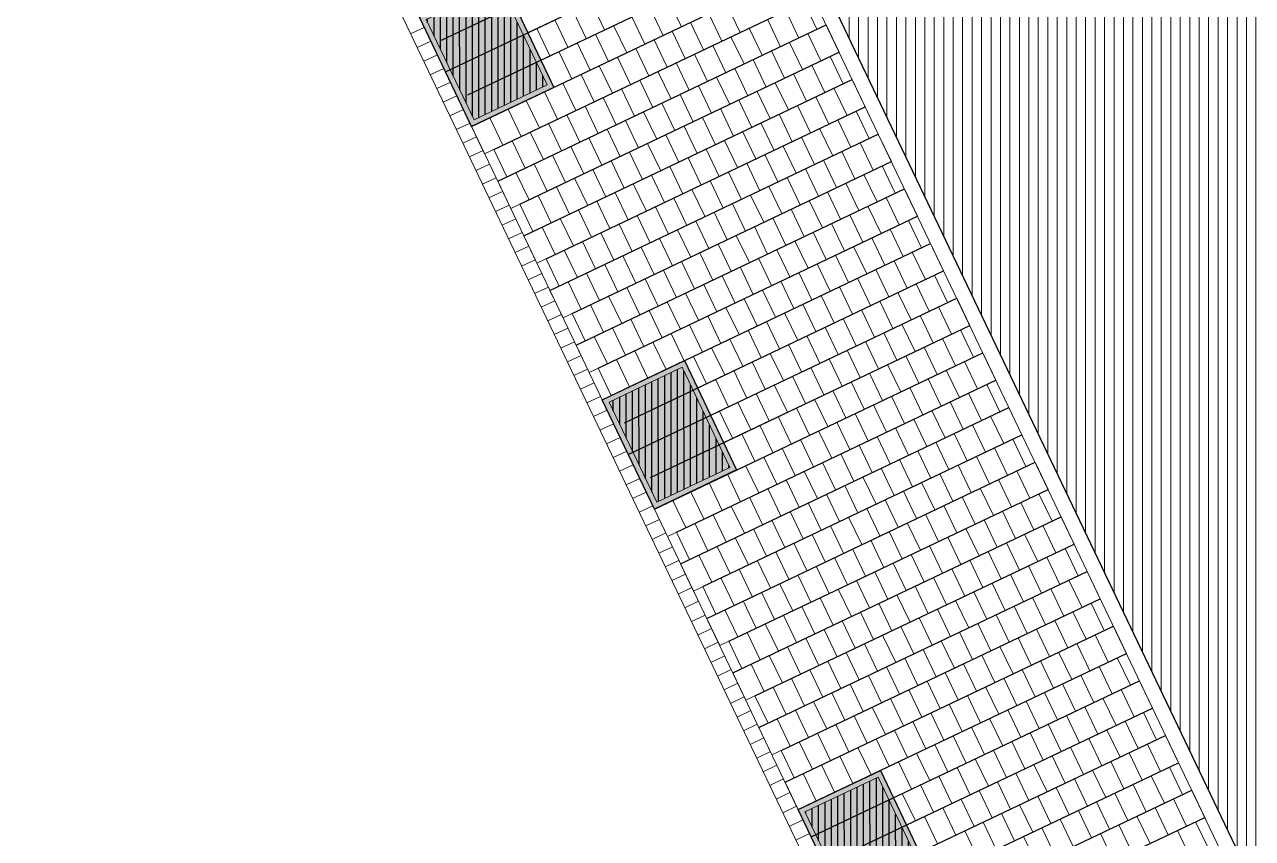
# Model space of a CAD drawing. Header units: metres. Extents: x 679599 to 680028, y 2748524 to 2748840.
# Drawn here: x 679615.82 to 679640.14, y 2748601.27 to 2748617.4 of the extents above; entities that cross this region are included whole.
import ezdxf

# ---------------------------------------------------------------- set-up
doc = ezdxf.new("R2010")
doc.units = ezdxf.units.M
doc.header["$LTSCALE"] = 5
doc.layers.add('00-AUX', color=2, linetype='Continuous', plot=False)
doc.layers.add('00-AUX Tree Pit', color=2, linetype='Continuous', plot=False)
doc.layers.add('02-L-B-Channel', color=140, linetype='Continuous', lineweight=5, plot=False)
doc.layers.add('02-L-B-Curb', color=11, linetype='Continuous', lineweight=5, plot=False)
for name, color, linetype, lineweight, true_color in [('02-L-Joints-Paviment_07_Precast Concrete Blocks 60X40', 7, 'Continuous', 5, 0x999999), ('03-TR-Pavement_01_Compacted Ground', 7, 'Continuous', 5, 0x5a4f30), ('03-TR-Pavement_07_Precast Concrete Blocks 60X40', 7, 'Continuous', 5, 0x999999)]:
    doc.layers.add(name, color=color, linetype=linetype, lineweight=lineweight, true_color=true_color)
doc.layers.add('03-TR-Tree Pit_Green', color=46, linetype='Continuous')
doc.layers.add('03-TR-Tree Pit_White', color=7, linetype='Continuous', true_color=0xfcfcfc)
doc.layers.add('04-BK-Tree Pit', color=6, linetype='Continuous', lineweight=5)

# ---------------------------------------------------------------- blocks, each defined once
blk = doc.blocks.new('*U19')
at = {"layer": '02-L-B-Channel'}
blk.add_lwpolyline([(0, 0), (0.001, 0.3)], dxfattribs=at)
blk = doc.blocks.new('*U20')
at = {"layer": '02-L-B-Curb', "color": 0, "linetype": 'ByBlock', "lineweight": -2, "transparency": 16777216, "rotation": 295.526997418791}
for p in [(679623.468, 2748617.212), (679623.597, 2748616.941), (679623.727, 2748616.671), (679623.856, 2748616.4), (679623.985, 2748616.129), (679624.114, 2748615.858), (679624.244, 2748615.588), (679624.373, 2748615.317), (679624.502, 2748615.046), (679624.631, 2748614.776), (679624.761, 2748614.505), (679624.89, 2748614.234), (679625.019, 2748613.963), (679625.149, 2748613.693), (679625.278, 2748613.422), (679625.407, 2748613.151), (679625.536, 2748612.881), (679625.666, 2748612.61), (679625.795, 2748612.339), (679625.924, 2748612.068), (679626.054, 2748611.798), (679626.183, 2748611.527), (679626.312, 2748611.256), (679626.441, 2748610.986), (679626.571, 2748610.715), (679626.7, 2748610.444), (679626.829, 2748610.173), (679626.959, 2748609.903), (679627.088, 2748609.632), (679627.217, 2748609.361), (679627.346, 2748609.091), (679627.476, 2748608.82), (679627.605, 2748608.549), (679627.734, 2748608.278), (679627.863, 2748608.008), (679627.993, 2748607.737), (679628.122, 2748607.466), (679628.251, 2748607.196), (679628.381, 2748606.925), (679628.51, 2748606.654), (679628.639, 2748606.383), (679628.768, 2748606.113), (679628.898, 2748605.842), (679629.027, 2748605.571), (679629.156, 2748605.301), (679629.286, 2748605.03), (679629.415, 2748604.759), (679629.544, 2748604.488), (679629.673, 2748604.218), (679629.803, 2748603.947), (679629.932, 2748603.676), (679630.061, 2748603.406), (679630.191, 2748603.135), (679630.32, 2748602.864), (679630.449, 2748602.593), (679630.578, 2748602.323), (679630.708, 2748602.052), (679630.837, 2748601.781), (679630.966, 2748601.511), (679631.096, 2748601.24)]:
    blk.add_blockref('*U19', p, dxfattribs=at)
blk = doc.blocks.new('ALCORQUE RECTANGULAR')
at = {"layer": '03-TR-Tree Pit_Green', "ltscale": 0.3}
h = blk.add_hatch(dxfattribs=at)
h.set_pattern_fill('ANSI31', color=256, scale=0.04, angle=-45)
h.set_pattern_definition([(360, (-2068898.16958, 3428624.0145), (3e-17, 0.127), [])])
h.paths.add_polyline_path([(679903.391, 2748647.421), (679902.702, 2748648.869), (679904.689, 2748649.814), (679905.377, 2748648.367)])
at = {"layer": '03-TR-Tree Pit_White'}
h = blk.add_hatch(color=256, dxfattribs=at)
h.dxf.hatch_style = 1
h.paths.add_polyline_path([(679903.344, 2748647.288), (679902.569, 2748648.916), (679904.736, 2748649.947), (679905.511, 2748648.319)])
at = {"layer": '02-L-B-Curb'}
blk.add_lwpolyline([(679903.344, 2748647.288), (679902.569, 2748648.916), (679904.736, 2748649.947), (679905.511, 2748648.319)], close=True, dxfattribs=at)
at = {"layer": '02-L-B-Curb', "color": 6}
blk.add_lwpolyline([(679903.391, 2748647.421), (679902.702, 2748648.868), (679904.689, 2748649.814), (679905.378, 2748648.366)], close=True, dxfattribs=at)

msp = doc.modelspace()

# ---------------------------------------------------------------- hatches: boundary and pattern name
at = {"layer": '03-TR-Pavement_01_Compacted Ground', "linetype": 'Continuous'}
h = msp.add_hatch(dxfattribs=at)
h.set_pattern_fill('ANSI31', color=256, scale=0.059, angle=45)
h.set_pattern_definition([(90, (652974.11672, 2717198.73223), (-0.187325, 0), [])])
h.paths.add_polyline_path([(679627.965, 2748648.126), (679619.306, 2748644.028), (679624.438, 2748633.281), (679643.219, 2748642.218), (679635.325, 2748666.118), (679612.376, 2748658.539), (679613.109, 2748657.004), (679621.777, 2748661.129)])
h.paths.add_polyline_path([(679643.184, 2748627.108), (679645.247, 2748622.773), (679640.913, 2748620.711), (679638.85, 2748625.045)])
h.paths.add_polyline_path([(679649.344, 2748581.128), (679662.013, 2748585.317), (679645.021, 2748636.762), (679626.168, 2748629.658)])

# ---------------------------------------------------------------- linework, layer by layer
at = {"layer": '00-AUX', "ltscale": 0.3}
msp.add_lwpolyline([(679645.021, 2748636.762), (679626.168, 2748629.658), (679649.344, 2748581.128), (679662.013, 2748585.317), (679645.021, 2748636.762)], dxfattribs=at)
at = {"layer": '00-AUX'}
for points in [[(679624.081, 2748617.089), (679630.401, 2748620.097)], [(679624.159, 2748616.462), (679630.66, 2748619.556)], [(679624.598, 2748616.007), (679630.919, 2748619.014)], [(679624.676, 2748615.379), (679631.177, 2748618.473)], [(679625.115, 2748614.924), (679631.436, 2748617.932)], [(679625.193, 2748614.296), (679631.694, 2748617.39)], [(679625.632, 2748613.841), (679631.953, 2748616.849)], [(679625.71, 2748613.214), (679632.211, 2748616.307)], [(679626.149, 2748612.758), (679632.47, 2748615.766)], [(679626.227, 2748612.131), (679632.728, 2748615.224)], [(679626.666, 2748611.675), (679632.987, 2748614.683)], [(679626.744, 2748611.048), (679633.246, 2748614.142)], [(679627.183, 2748610.592), (679633.504, 2748613.6)], [(679627.261, 2748609.965), (679633.763, 2748613.059)], [(679627.7, 2748609.509), (679634.021, 2748612.517)], [(679627.778, 2748608.882), (679634.28, 2748611.976)], [(679628.218, 2748608.427), (679634.538, 2748611.434)], [(679628.296, 2748607.799), (679634.797, 2748610.893)], [(679628.735, 2748607.344), (679635.056, 2748610.352)], [(679628.813, 2748606.716), (679635.314, 2748609.81)], [(679629.252, 2748606.261), (679635.573, 2748609.269)], [(679629.33, 2748605.633), (679635.831, 2748608.727)], [(679629.769, 2748605.178), (679636.09, 2748608.186)], [(679629.847, 2748604.551), (679636.348, 2748607.644)], [(679630.286, 2748604.095), (679636.607, 2748607.103)], [(679630.364, 2748603.468), (679636.865, 2748606.562)], [(679630.803, 2748603.012), (679637.124, 2748606.02)], [(679630.881, 2748602.385), (679637.383, 2748605.479)], [(679631.32, 2748601.929), (679637.641, 2748604.937)], [(679631.398, 2748601.302), (679637.9, 2748604.396)], [(679631.837, 2748600.847), (679638.158, 2748603.854)], [(679631.915, 2748600.219), (679638.417, 2748603.313)], [(679632.355, 2748599.764), (679638.675, 2748602.772)], [(679632.433, 2748599.136), (679638.934, 2748602.23)], [(679632.872, 2748598.681), (679639.193, 2748601.689)]]:
    msp.add_lwpolyline(points, dxfattribs=at)
at = {"layer": '00-AUX Tree Pit'}
for points in [[(679626.304, 2748616.154), (679624.676, 2748615.379), (679623.644, 2748617.546), (679625.273, 2748618.321)], [(679629.923, 2748608.574), (679628.294, 2748607.799), (679627.263, 2748609.966), (679628.891, 2748610.741)], [(679633.802, 2748600.453), (679632.174, 2748599.678), (679631.143, 2748601.845), (679632.771, 2748602.62)]]:
    msp.add_lwpolyline(points, close=True, dxfattribs=at)
at = {"layer": '02-L-B-Channel'}
for points in [[(679667.589, 2748524.823), (679599.68, 2748667.024)], [(679599.951, 2748667.152), (679667.864, 2748524.936)]]:
    msp.add_lwpolyline(points, dxfattribs=at)
at = {"layer": '02-L-B-Curb'}
msp.add_lwpolyline([(679625.886, 2748629.552), (679649.057, 2748581.033)], dxfattribs=at)
at = {"layer": '02-L-B-Curb', "ltscale": 0.3}
msp.add_lwpolyline([(679626.168, 2748629.658), (679649.344, 2748581.128)], dxfattribs=at)
at = {"layer": '02-L-Joints-Paviment_07_Precast Concrete Blocks 60X40'}
for points in [[(679627.048, 2748617.837), (679627.307, 2748617.296)], [(679628.571, 2748617.897), (679628.829, 2748617.356)], [(679631.255, 2748617.846), (679631.514, 2748617.304)], [(679626.687, 2748617.665), (679626.945, 2748617.124)], [(679628.21, 2748617.725), (679628.468, 2748617.184)], [(679629.371, 2748617.614), (679629.63, 2748617.072)], [(679629.732, 2748617.786), (679629.991, 2748617.244)], [(679630.894, 2748617.674), (679631.152, 2748617.132)], [(679625.965, 2748617.321), (679626.223, 2748616.78)], [(679626.326, 2748617.493), (679626.584, 2748616.952)], [(679627.487, 2748617.382), (679627.746, 2748616.84)], [(679627.848, 2748617.553), (679628.107, 2748617.012)], [(679629.01, 2748617.442), (679629.269, 2748616.9)], [(679630.171, 2748617.33), (679630.43, 2748616.789)], [(679630.533, 2748617.502), (679630.791, 2748616.96)], [(679631.694, 2748617.39), (679631.953, 2748616.849)], [(679627.126, 2748617.21), (679627.385, 2748616.668)], [(679628.288, 2748617.098), (679628.546, 2748616.557)], [(679628.649, 2748617.27), (679628.907, 2748616.728)], [(679629.81, 2748617.158), (679630.069, 2748616.617)], [(679631.333, 2748617.218), (679631.592, 2748616.677)], [(679626.404, 2748616.866), (679626.662, 2748616.325)], [(679626.765, 2748617.038), (679627.023, 2748616.496)], [(679627.926, 2748616.926), (679628.185, 2748616.385)], [(679629.449, 2748616.986), (679629.708, 2748616.445)], [(679630.611, 2748616.875), (679630.869, 2748616.333)], [(679630.972, 2748617.046), (679631.23, 2748616.505)], [(679627.565, 2748616.754), (679627.824, 2748616.213)], [(679628.727, 2748616.643), (679628.985, 2748616.101)], [(679629.088, 2748616.814), (679629.346, 2748616.273)], [(679630.249, 2748616.703), (679630.508, 2748616.161)], [(679631.411, 2748616.591), (679631.67, 2748616.049)], [(679631.772, 2748616.763), (679632.031, 2748616.221)], [(679626.843, 2748616.41), (679627.101, 2748615.869)], [(679627.204, 2748616.582), (679627.463, 2748616.041)], [(679628.366, 2748616.471), (679628.624, 2748615.929)], [(679629.527, 2748616.359), (679629.786, 2748615.817)], [(679629.888, 2748616.531), (679630.147, 2748615.989)], [(679631.05, 2748616.419), (679631.308, 2748615.878)], [(679626.482, 2748616.239), (679626.74, 2748615.697)], [(679627.643, 2748616.127), (679627.902, 2748615.585)], [(679628.004, 2748616.299), (679628.263, 2748615.757)], [(679629.166, 2748616.187), (679629.424, 2748615.646)], [(679630.689, 2748616.247), (679630.947, 2748615.706)], [(679631.85, 2748616.135), (679632.109, 2748615.594)], [(679632.211, 2748616.307), (679632.47, 2748615.766)], [(679625.759, 2748615.895), (679626.018, 2748615.353)], [(679626.12, 2748616.067), (679626.379, 2748615.525)], [(679627.282, 2748615.955), (679627.541, 2748615.414)], [(679628.805, 2748616.015), (679629.063, 2748615.474)], [(679629.966, 2748615.903), (679630.225, 2748615.362)], [(679630.327, 2748616.075), (679630.586, 2748615.534)], [(679631.489, 2748615.964), (679631.748, 2748615.422)], [(679625.398, 2748615.723), (679625.657, 2748615.182)], [(679626.921, 2748615.783), (679627.179, 2748615.242)], [(679628.082, 2748615.671), (679628.341, 2748615.13)], [(679628.444, 2748615.843), (679628.702, 2748615.302)], [(679629.605, 2748615.732), (679629.864, 2748615.19)], [(679630.767, 2748615.62), (679631.025, 2748615.078)], [(679631.128, 2748615.792), (679631.386, 2748615.25)], [(679632.289, 2748615.68), (679632.548, 2748615.139)], [(679624.676, 2748615.379), (679624.934, 2748614.838)], [(679625.037, 2748615.551), (679625.295, 2748615.01)], [(679626.198, 2748615.439), (679626.457, 2748614.898)], [(679626.56, 2748615.611), (679626.818, 2748615.07)], [(679627.721, 2748615.5), (679627.98, 2748614.958)], [(679628.883, 2748615.388), (679629.141, 2748614.846)], [(679629.244, 2748615.56), (679629.502, 2748615.018)], [(679630.405, 2748615.448), (679630.664, 2748614.906)], [(679631.928, 2748615.508), (679632.187, 2748614.967)], [(679625.837, 2748615.267), (679626.096, 2748614.726)], [(679626.999, 2748615.156), (679627.257, 2748614.614)], [(679627.36, 2748615.328), (679627.619, 2748614.786)], [(679628.521, 2748615.216), (679628.78, 2748614.674)], [(679630.044, 2748615.276), (679630.303, 2748614.735)], [(679631.206, 2748615.164), (679631.464, 2748614.623)], [(679631.567, 2748615.336), (679631.825, 2748614.795)], [(679632.728, 2748615.224), (679632.987, 2748614.683)], [(679625.115, 2748614.924), (679625.373, 2748614.382)], [(679625.476, 2748615.096), (679625.735, 2748614.554)], [(679626.638, 2748614.984), (679626.896, 2748614.442)], [(679628.16, 2748615.044), (679628.419, 2748614.503)], [(679629.322, 2748614.932), (679629.58, 2748614.391)], [(679629.683, 2748615.104), (679629.942, 2748614.563)], [(679630.845, 2748614.992), (679631.103, 2748614.451)], [(679632.367, 2748615.053), (679632.626, 2748614.511)], [(679625.915, 2748614.64), (679626.174, 2748614.099)], [(679626.276, 2748614.812), (679626.535, 2748614.271)], [(679627.438, 2748614.7), (679627.696, 2748614.159)], [(679627.799, 2748614.872), (679628.058, 2748614.331)], [(679628.961, 2748614.76), (679629.219, 2748614.219)], [(679630.122, 2748614.649), (679630.381, 2748614.107)], [(679630.483, 2748614.821), (679630.742, 2748614.279)], [(679631.645, 2748614.709), (679631.903, 2748614.167)], [(679632.006, 2748614.881), (679632.265, 2748614.339)], [(679625.554, 2748614.468), (679625.813, 2748613.927)], [(679627.077, 2748614.528), (679627.335, 2748613.987)], [(679628.238, 2748614.417), (679628.497, 2748613.875)], [(679628.599, 2748614.589), (679628.858, 2748614.047)], [(679629.761, 2748614.477), (679630.02, 2748613.935)], [(679631.284, 2748614.537), (679631.542, 2748613.995)], [(679632.445, 2748614.425), (679632.704, 2748613.884)], [(679632.806, 2748614.597), (679633.065, 2748614.056)], [(679625.193, 2748614.296), (679625.451, 2748613.755)], [(679626.354, 2748614.185), (679626.613, 2748613.643)], [(679626.716, 2748614.357), (679626.974, 2748613.815)], [(679627.877, 2748614.245), (679628.136, 2748613.703)], [(679629.4, 2748614.305), (679629.658, 2748613.763)], [(679630.561, 2748614.193), (679630.82, 2748613.652)], [(679630.923, 2748614.365), (679631.181, 2748613.824)], [(679632.084, 2748614.253), (679632.343, 2748613.712)], [(679625.993, 2748614.013), (679626.252, 2748613.471)], [(679627.516, 2748614.073), (679627.774, 2748613.531)], [(679628.677, 2748613.961), (679628.936, 2748613.42)], [(679629.039, 2748614.133), (679629.297, 2748613.592)], [(679630.2, 2748614.021), (679630.459, 2748613.48)], [(679631.723, 2748614.081), (679631.981, 2748613.54)], [(679632.884, 2748613.97), (679633.143, 2748613.428)], [(679633.246, 2748614.142), (679633.504, 2748613.6)], [(679625.632, 2748613.841), (679625.891, 2748613.299)], [(679626.793, 2748613.729), (679627.052, 2748613.188)], [(679627.155, 2748613.901), (679627.413, 2748613.36)], [(679628.316, 2748613.789), (679628.575, 2748613.248)], [(679629.478, 2748613.678), (679629.736, 2748613.136)], [(679629.839, 2748613.849), (679630.098, 2748613.308)], [(679631, 2748613.738), (679631.259, 2748613.196)], [(679631.362, 2748613.91), (679631.62, 2748613.368)], [(679632.523, 2748613.798), (679632.782, 2748613.256)], [(679626.432, 2748613.557), (679626.691, 2748613.016)], [(679627.594, 2748613.446), (679627.852, 2748612.904)], [(679627.955, 2748613.617), (679628.214, 2748613.076)], [(679629.117, 2748613.506), (679629.375, 2748612.964)], [(679630.639, 2748613.566), (679630.898, 2748613.024)], [(679631.801, 2748613.454), (679632.059, 2748612.913)], [(679632.162, 2748613.626), (679632.421, 2748613.085)], [(679633.324, 2748613.514), (679633.582, 2748612.973)], [(679625.71, 2748613.214), (679625.968, 2748612.672)], [(679626.071, 2748613.385), (679626.33, 2748612.844)], [(679627.233, 2748613.274), (679627.491, 2748612.732)], [(679628.755, 2748613.334), (679629.014, 2748612.792)], [(679629.917, 2748613.222), (679630.175, 2748612.681)], [(679630.278, 2748613.394), (679630.537, 2748612.852)], [(679631.44, 2748613.282), (679631.698, 2748612.741)], [(679632.962, 2748613.342), (679633.221, 2748612.801)], [(679626.871, 2748613.102), (679627.13, 2748612.56)], [(679628.033, 2748612.99), (679628.292, 2748612.449)], [(679628.394, 2748613.162), (679628.653, 2748612.62)], [(679629.556, 2748613.05), (679629.814, 2748612.509)], [(679630.717, 2748612.938), (679630.976, 2748612.397)], [(679631.078, 2748613.11), (679631.337, 2748612.569)], [(679632.24, 2748612.999), (679632.499, 2748612.457)], [(679632.601, 2748613.17), (679632.86, 2748612.629)], [(679633.763, 2748613.059), (679634.021, 2748612.517)], [(679626.149, 2748612.758), (679626.408, 2748612.217)], [(679626.51, 2748612.93), (679626.769, 2748612.388)], [(679627.672, 2748612.818), (679627.93, 2748612.277)], [(679628.833, 2748612.706), (679629.092, 2748612.165)], [(679629.195, 2748612.878), (679629.453, 2748612.337)], [(679630.356, 2748612.767), (679630.615, 2748612.225)], [(679631.879, 2748612.827), (679632.137, 2748612.285)], [(679633.04, 2748612.715), (679633.299, 2748612.174)], [(679633.402, 2748612.887), (679633.66, 2748612.345)], [(679626.949, 2748612.474), (679627.208, 2748611.933)], [(679627.311, 2748612.646), (679627.569, 2748612.105)], [(679628.472, 2748612.535), (679628.731, 2748611.993)], [(679629.995, 2748612.595), (679630.253, 2748612.053)], [(679631.156, 2748612.483), (679631.415, 2748611.942)], [(679631.518, 2748612.655), (679631.776, 2748612.113)], [(679632.679, 2748612.543), (679632.938, 2748612.002)], [(679626.588, 2748612.303), (679626.847, 2748611.761)], [(679628.111, 2748612.363), (679628.37, 2748611.821)], [(679629.273, 2748612.251), (679629.531, 2748611.709)], [(679629.634, 2748612.423), (679629.892, 2748611.881)], [(679630.795, 2748612.311), (679631.054, 2748611.77)], [(679632.318, 2748612.371), (679632.577, 2748611.83)], [(679633.479, 2748612.259), (679633.738, 2748611.718)], [(679633.841, 2748612.431), (679634.099, 2748611.89)], [(679626.227, 2748612.131), (679626.486, 2748611.589)], [(679627.389, 2748612.019), (679627.647, 2748611.477)], [(679627.75, 2748612.191), (679628.008, 2748611.649)], [(679628.911, 2748612.079), (679629.17, 2748611.538)], [(679630.073, 2748611.967), (679630.331, 2748611.426)], [(679630.434, 2748612.139), (679630.693, 2748611.598)], [(679631.596, 2748612.027), (679631.854, 2748611.486)], [(679631.957, 2748612.199), (679632.215, 2748611.658)], [(679633.118, 2748612.088), (679633.377, 2748611.546)], [(679634.28, 2748611.976), (679634.538, 2748611.434)], [(679627.027, 2748611.847), (679627.286, 2748611.306)], [(679628.189, 2748611.735), (679628.447, 2748611.194)], [(679628.55, 2748611.907), (679628.809, 2748611.366)], [(679629.712, 2748611.795), (679629.97, 2748611.254)], [(679631.234, 2748611.856), (679631.493, 2748611.314)], [(679632.396, 2748611.744), (679632.654, 2748611.202)], [(679632.757, 2748611.916), (679633.016, 2748611.374)], [(679633.919, 2748611.804), (679634.177, 2748611.263)], [(679626.666, 2748611.675), (679626.925, 2748611.134)], [(679627.828, 2748611.563), (679628.086, 2748611.022)], [(679629.35, 2748611.624), (679629.609, 2748611.082)], [(679630.512, 2748611.512), (679630.771, 2748610.97)], [(679630.873, 2748611.684), (679631.132, 2748611.142)], [(679632.035, 2748611.572), (679632.293, 2748611.031)], [(679633.557, 2748611.632), (679633.816, 2748611.091)], [(679627.467, 2748611.392), (679627.725, 2748610.85)], [(679628.628, 2748611.28), (679628.887, 2748610.738)], [(679628.989, 2748611.452), (679629.248, 2748610.91)], [(679630.151, 2748611.34), (679630.409, 2748610.799)], [(679631.674, 2748611.4), (679631.932, 2748610.859)], [(679632.835, 2748611.288), (679633.094, 2748610.747)], [(679633.196, 2748611.46), (679633.455, 2748610.919)], [(679634.358, 2748611.348), (679634.616, 2748610.807)], [(679626.744, 2748611.048), (679627.003, 2748610.506)], [(679627.105, 2748611.22), (679627.364, 2748610.678)], [(679628.267, 2748611.108), (679628.525, 2748610.566)], [(679629.428, 2748610.996), (679629.687, 2748610.455)], [(679629.79, 2748611.168), (679630.048, 2748610.627)], [(679630.951, 2748611.056), (679631.21, 2748610.515)], [(679631.312, 2748611.228), (679631.571, 2748610.687)], [(679632.474, 2748611.116), (679632.732, 2748610.575)], [(679633.635, 2748611.005), (679633.894, 2748610.463)], [(679633.997, 2748611.177), (679634.255, 2748610.635)], [(679627.545, 2748610.764), (679627.803, 2748610.223)], [(679627.906, 2748610.936), (679628.164, 2748610.395)], [(679629.067, 2748610.824), (679629.326, 2748610.283)], [(679630.59, 2748610.884), (679630.849, 2748610.343)], [(679631.752, 2748610.773), (679632.01, 2748610.231)], [(679632.113, 2748610.945), (679632.371, 2748610.403)], [(679633.274, 2748610.833), (679633.533, 2748610.291)], [(679634.797, 2748610.893), (679635.056, 2748610.352)], [(679627.183, 2748610.592), (679627.442, 2748610.051)], [(679629.868, 2748610.541), (679630.126, 2748609.999)], [(679630.229, 2748610.713), (679630.487, 2748610.171)], [(679631.39, 2748610.601), (679631.649, 2748610.059)], [(679632.913, 2748610.661), (679633.172, 2748610.12)], [(679634.075, 2748610.549), (679634.333, 2748610.008)], [(679634.436, 2748610.721), (679634.694, 2748610.18)], [(679629.506, 2748610.369), (679629.765, 2748609.827)], [(679631.029, 2748610.429), (679631.288, 2748609.888)], [(679632.191, 2748610.317), (679632.449, 2748609.776)], [(679632.552, 2748610.489), (679632.81, 2748609.948)], [(679633.713, 2748610.377), (679633.972, 2748609.836)], [(679634.875, 2748610.266), (679635.133, 2748609.724)], [(679630.307, 2748610.085), (679630.565, 2748609.544)], [(679630.668, 2748610.257), (679630.927, 2748609.716)], [(679631.829, 2748610.145), (679632.088, 2748609.604)], [(679632.991, 2748610.034), (679633.25, 2748609.492)], [(679633.352, 2748610.205), (679633.611, 2748609.664)], [(679634.514, 2748610.094), (679634.772, 2748609.552)], [(679629.946, 2748609.913), (679630.204, 2748609.372)], [(679631.107, 2748609.802), (679631.366, 2748609.26)], [(679631.468, 2748609.973), (679631.727, 2748609.432)], [(679632.63, 2748609.862), (679632.888, 2748609.32)], [(679634.153, 2748609.922), (679634.411, 2748609.38)], [(679635.314, 2748609.81), (679635.573, 2748609.269)], [(679629.584, 2748609.741), (679629.843, 2748609.2)], [(679630.746, 2748609.63), (679631.004, 2748609.088)], [(679632.269, 2748609.69), (679632.527, 2748609.148)], [(679633.43, 2748609.578), (679633.689, 2748609.037)], [(679633.791, 2748609.75), (679634.05, 2748609.209)], [(679634.953, 2748609.638), (679635.211, 2748609.097)], [(679630.385, 2748609.458), (679630.643, 2748608.916)], [(679631.546, 2748609.346), (679631.805, 2748608.805)], [(679631.907, 2748609.518), (679632.166, 2748608.977)], [(679633.069, 2748609.406), (679633.328, 2748608.865)], [(679634.231, 2748609.295), (679634.489, 2748608.753)], [(679634.592, 2748609.466), (679634.85, 2748608.925)], [(679630.024, 2748609.286), (679630.282, 2748608.745)], [(679631.185, 2748609.174), (679631.444, 2748608.633)], [(679632.347, 2748609.062), (679632.605, 2748608.521)], [(679632.708, 2748609.234), (679632.966, 2748608.693)], [(679633.869, 2748609.123), (679634.128, 2748608.581)], [(679635.392, 2748609.183), (679635.651, 2748608.641)], [(679630.463, 2748608.83), (679630.721, 2748608.289)], [(679630.824, 2748609.002), (679631.082, 2748608.461)], [(679631.985, 2748608.891), (679632.244, 2748608.349)], [(679633.508, 2748608.951), (679633.767, 2748608.409)], [(679634.67, 2748608.839), (679634.928, 2748608.298)], [(679635.031, 2748609.011), (679635.289, 2748608.469)], [(679630.101, 2748608.659), (679630.36, 2748608.117)], [(679631.624, 2748608.719), (679631.883, 2748608.177)], [(679632.786, 2748608.607), (679633.044, 2748608.066)], [(679633.147, 2748608.779), (679633.406, 2748608.237)], [(679634.308, 2748608.667), (679634.567, 2748608.126)], [(679635.831, 2748608.727), (679636.09, 2748608.186)], [(679629.74, 2748608.487), (679629.999, 2748607.945)], [(679630.902, 2748608.375), (679631.16, 2748607.834)], [(679631.263, 2748608.547), (679631.522, 2748608.005)], [(679632.425, 2748608.435), (679632.683, 2748607.894)], [(679633.586, 2748608.323), (679633.845, 2748607.782)], [(679633.947, 2748608.495), (679634.206, 2748607.954)], [(679635.109, 2748608.384), (679635.367, 2748607.842)], [(679635.47, 2748608.555), (679635.729, 2748608.014)], [(679629.018, 2748608.143), (679629.276, 2748607.602)], [(679629.379, 2748608.315), (679629.638, 2748607.773)], [(679630.541, 2748608.203), (679630.799, 2748607.662)], [(679631.702, 2748608.091), (679631.961, 2748607.55)], [(679632.063, 2748608.263), (679632.322, 2748607.722)], [(679633.225, 2748608.152), (679633.483, 2748607.61)], [(679634.748, 2748608.212), (679635.006, 2748607.67)], [(679635.909, 2748608.1), (679636.168, 2748607.558)], [(679628.657, 2748607.971), (679628.915, 2748607.43)], [(679629.818, 2748607.859), (679630.077, 2748607.318)], [(679630.179, 2748608.031), (679630.438, 2748607.49)], [(679631.341, 2748607.919), (679631.6, 2748607.378)], [(679632.864, 2748607.98), (679633.122, 2748607.438)], [(679634.025, 2748607.868), (679634.284, 2748607.326)], [(679634.386, 2748608.04), (679634.645, 2748607.498)], [(679635.548, 2748607.928), (679635.807, 2748607.387)], [(679628.296, 2748607.799), (679628.554, 2748607.258)], [(679629.457, 2748607.687), (679629.716, 2748607.146)], [(679630.98, 2748607.748), (679631.238, 2748607.206)], [(679632.141, 2748607.636), (679632.4, 2748607.094)], [(679632.503, 2748607.808), (679632.761, 2748607.266)], [(679633.664, 2748607.696), (679633.923, 2748607.155)], [(679635.187, 2748607.756), (679635.445, 2748607.215)], [(679636.348, 2748607.644), (679636.607, 2748607.103)], [(679629.096, 2748607.516), (679629.354, 2748606.974)], [(679630.257, 2748607.404), (679630.516, 2748606.862)], [(679630.619, 2748607.576), (679630.877, 2748607.034)], [(679631.78, 2748607.464), (679632.039, 2748606.923)], [(679632.942, 2748607.352), (679633.2, 2748606.811)], [(679633.303, 2748607.524), (679633.561, 2748606.983)], [(679634.464, 2748607.412), (679634.723, 2748606.871)], [(679634.826, 2748607.584), (679635.084, 2748607.043)], [(679635.987, 2748607.473), (679636.246, 2748606.931)], [(679628.735, 2748607.344), (679628.993, 2748606.802)], [(679629.896, 2748607.232), (679630.155, 2748606.691)], [(679631.058, 2748607.12), (679631.316, 2748606.579)], [(679631.419, 2748607.292), (679631.678, 2748606.751)], [(679632.581, 2748607.18), (679632.839, 2748606.639)], [(679634.103, 2748607.241), (679634.362, 2748606.699)], [(679635.265, 2748607.129), (679635.523, 2748606.587)], [(679635.626, 2748607.301), (679635.885, 2748606.759)], [(679629.174, 2748606.888), (679629.432, 2748606.347)], [(679629.535, 2748607.06), (679629.794, 2748606.519)], [(679630.697, 2748606.948), (679630.955, 2748606.407)], [(679632.219, 2748607.009), (679632.478, 2748606.467)], [(679633.381, 2748606.897), (679633.639, 2748606.355)], [(679633.742, 2748607.069), (679634.001, 2748606.527)], [(679634.904, 2748606.957), (679635.162, 2748606.415)], [(679636.426, 2748607.017), (679636.685, 2748606.476)], [(679628.813, 2748606.716), (679629.071, 2748606.175)], [(679630.335, 2748606.776), (679630.594, 2748606.235)], [(679631.497, 2748606.665), (679631.755, 2748606.123)], [(679631.858, 2748606.837), (679632.117, 2748606.295)], [(679633.02, 2748606.725), (679633.278, 2748606.183)], [(679634.542, 2748606.785), (679634.801, 2748606.244)], [(679635.704, 2748606.673), (679635.962, 2748606.132)], [(679636.065, 2748606.845), (679636.324, 2748606.304)], [(679629.613, 2748606.433), (679629.872, 2748605.891)], [(679629.974, 2748606.605), (679630.233, 2748606.063)], [(679631.136, 2748606.493), (679631.394, 2748605.951)], [(679632.297, 2748606.381), (679632.556, 2748605.84)], [(679632.658, 2748606.553), (679632.917, 2748606.012)], [(679633.82, 2748606.441), (679634.079, 2748605.9)], [(679634.181, 2748606.613), (679634.44, 2748606.072)], [(679635.343, 2748606.501), (679635.601, 2748605.96)], [(679636.504, 2748606.39), (679636.763, 2748605.848)], [(679636.865, 2748606.562), (679637.124, 2748606.02)], [(679629.252, 2748606.261), (679629.51, 2748605.719)], [(679630.413, 2748606.149), (679630.672, 2748605.608)], [(679630.775, 2748606.321), (679631.033, 2748605.78)], [(679631.936, 2748606.209), (679632.195, 2748605.668)], [(679633.459, 2748606.269), (679633.717, 2748605.728)], [(679634.62, 2748606.158), (679634.879, 2748605.616)], [(679634.982, 2748606.33), (679635.24, 2748605.788)], [(679636.143, 2748606.218), (679636.402, 2748605.676)], [(679630.052, 2748605.977), (679630.311, 2748605.436)], [(679631.575, 2748606.037), (679631.833, 2748605.496)], [(679632.736, 2748605.926), (679632.995, 2748605.384)], [(679633.098, 2748606.098), (679633.356, 2748605.556)], [(679634.259, 2748605.986), (679634.518, 2748605.444)], [(679635.782, 2748606.046), (679636.04, 2748605.504)], [(679636.943, 2748605.934), (679637.202, 2748605.393)], [(679629.691, 2748605.805), (679629.95, 2748605.264)], [(679630.853, 2748605.694), (679631.111, 2748605.152)], [(679631.214, 2748605.866), (679631.472, 2748605.324)], [(679632.375, 2748605.754), (679632.634, 2748605.212)], [(679633.898, 2748605.814), (679634.157, 2748605.272)], [(679635.06, 2748605.702), (679635.318, 2748605.161)], [(679635.421, 2748605.874), (679635.679, 2748605.333)], [(679636.582, 2748605.762), (679636.841, 2748605.221)], [(679629.33, 2748605.633), (679629.588, 2748605.092)], [(679630.491, 2748605.522), (679630.75, 2748604.98)], [(679631.653, 2748605.41), (679631.911, 2748604.869)], [(679632.014, 2748605.582), (679632.273, 2748605.04)], [(679633.176, 2748605.47), (679633.434, 2748604.929)], [(679633.537, 2748605.642), (679633.795, 2748605.101)], [(679634.698, 2748605.53), (679634.957, 2748604.989)], [(679635.86, 2748605.419), (679636.118, 2748604.877)], [(679636.221, 2748605.59), (679636.48, 2748605.049)], [(679637.383, 2748605.479), (679637.641, 2748604.937)], [(679629.769, 2748605.178), (679630.028, 2748604.637)], [(679630.13, 2748605.35), (679630.389, 2748604.808)], [(679631.292, 2748605.238), (679631.55, 2748604.697)], [(679632.814, 2748605.298), (679633.073, 2748604.757)], [(679633.976, 2748605.187), (679634.235, 2748604.645)], [(679634.337, 2748605.358), (679634.596, 2748604.817)], [(679635.499, 2748605.247), (679635.757, 2748604.705)], [(679637.021, 2748605.307), (679637.28, 2748604.765)], [(679630.93, 2748605.066), (679631.189, 2748604.525)], [(679632.092, 2748604.955), (679632.351, 2748604.413)], [(679632.453, 2748605.126), (679632.712, 2748604.585)], [(679633.615, 2748605.015), (679633.873, 2748604.473)], [(679635.137, 2748605.075), (679635.396, 2748604.533)], [(679636.299, 2748604.963), (679636.558, 2748604.422)], [(679636.66, 2748605.135), (679636.919, 2748604.594)], [(679630.208, 2748604.723), (679630.467, 2748604.181)], [(679630.569, 2748604.894), (679630.828, 2748604.353)], [(679631.731, 2748604.783), (679631.989, 2748604.241)], [(679633.254, 2748604.843), (679633.512, 2748604.301)], [(679634.415, 2748604.731), (679634.674, 2748604.19)], [(679634.776, 2748604.903), (679635.035, 2748604.361)], [(679635.938, 2748604.791), (679636.196, 2748604.25)], [(679637.099, 2748604.679), (679637.358, 2748604.138)], [(679637.461, 2748604.851), (679637.719, 2748604.31)], [(679629.847, 2748604.551), (679630.105, 2748604.009)], [(679631.008, 2748604.439), (679631.267, 2748603.897)], [(679631.37, 2748604.611), (679631.628, 2748604.069)], [(679632.531, 2748604.499), (679632.79, 2748603.958)], [(679632.892, 2748604.671), (679633.151, 2748604.129)], [(679634.054, 2748604.559), (679634.312, 2748604.018)], [(679635.215, 2748604.447), (679635.474, 2748603.906)], [(679635.577, 2748604.619), (679635.835, 2748604.078)], [(679636.738, 2748604.508), (679636.997, 2748603.966)], [(679630.647, 2748604.267), (679630.906, 2748603.726)], [(679632.17, 2748604.327), (679632.429, 2748603.786)], [(679633.332, 2748604.215), (679633.59, 2748603.674)], [(679633.693, 2748604.387), (679633.951, 2748603.846)], [(679634.854, 2748604.276), (679635.113, 2748603.734)], [(679636.377, 2748604.336), (679636.636, 2748603.794)], [(679637.539, 2748604.224), (679637.797, 2748603.683)], [(679637.9, 2748604.396), (679638.158, 2748603.854)], [(679630.286, 2748604.095), (679630.545, 2748603.554)], [(679631.448, 2748603.983), (679631.706, 2748603.442)], [(679631.809, 2748604.155), (679632.067, 2748603.614)], [(679632.97, 2748604.044), (679633.229, 2748603.502)], [(679634.493, 2748604.104), (679634.752, 2748603.562)], [(679635.655, 2748603.992), (679635.913, 2748603.451)], [(679636.016, 2748604.164), (679636.274, 2748603.622)], [(679637.177, 2748604.052), (679637.436, 2748603.511)], [(679631.086, 2748603.812), (679631.345, 2748603.27)], [(679632.248, 2748603.7), (679632.507, 2748603.158)], [(679632.609, 2748603.872), (679632.868, 2748603.33)], [(679633.771, 2748603.76), (679634.029, 2748603.218)], [(679634.132, 2748603.932), (679634.39, 2748603.39)], [(679635.293, 2748603.82), (679635.552, 2748603.279)], [(679636.455, 2748603.708), (679636.714, 2748603.167)], [(679636.816, 2748603.88), (679637.075, 2748603.339)], [(679637.978, 2748603.768), (679638.236, 2748603.227)], [(679630.364, 2748603.468), (679630.623, 2748602.926)], [(679630.725, 2748603.64), (679630.984, 2748603.098)], [(679631.887, 2748603.528), (679632.145, 2748602.986)], [(679633.409, 2748603.588), (679633.668, 2748603.047)], [(679634.571, 2748603.476), (679634.83, 2748602.935)], [(679634.932, 2748603.648), (679635.191, 2748603.107)], [(679636.094, 2748603.536), (679636.352, 2748602.995)], [(679637.616, 2748603.597), (679637.875, 2748603.055)], [(679631.526, 2748603.356), (679631.784, 2748602.815)], [(679632.687, 2748603.244), (679632.946, 2748602.703)], [(679633.048, 2748603.416), (679633.307, 2748602.875)], [(679634.21, 2748603.304), (679634.468, 2748602.763)], [(679635.733, 2748603.365), (679635.991, 2748602.823)], [(679636.894, 2748603.253), (679637.153, 2748602.711)], [(679637.255, 2748603.425), (679637.514, 2748602.883)], [(679638.417, 2748603.313), (679638.675, 2748602.772)], [(679630.803, 2748603.012), (679631.062, 2748602.471)], [(679631.164, 2748603.184), (679631.423, 2748602.643)], [(679632.326, 2748603.072), (679632.584, 2748602.531)], [(679633.849, 2748603.133), (679634.107, 2748602.591)], [(679635.01, 2748603.021), (679635.269, 2748602.479)], [(679635.371, 2748603.193), (679635.63, 2748602.651)], [(679636.533, 2748603.081), (679636.791, 2748602.54)], [(679638.056, 2748603.141), (679638.314, 2748602.6)], [(679631.604, 2748602.729), (679631.862, 2748602.187)], [(679631.965, 2748602.901), (679632.223, 2748602.359)], [(679633.126, 2748602.789), (679633.385, 2748602.247)], [(679633.487, 2748602.961), (679633.746, 2748602.419)], [(679634.649, 2748602.849), (679634.908, 2748602.308)], [(679635.811, 2748602.737), (679636.069, 2748602.196)], [(679636.172, 2748602.909), (679636.43, 2748602.368)], [(679637.333, 2748602.797), (679637.592, 2748602.256)], [(679637.694, 2748602.969), (679637.953, 2748602.428)], [(679631.242, 2748602.557), (679631.501, 2748602.015)], [(679633.927, 2748602.505), (679634.185, 2748601.964)], [(679634.288, 2748602.677), (679634.546, 2748602.136)], [(679635.449, 2748602.565), (679635.708, 2748602.024)], [(679636.972, 2748602.625), (679637.231, 2748602.084)], [(679638.134, 2748602.514), (679638.392, 2748601.972)], [(679638.495, 2748602.686), (679638.753, 2748602.144)], [(679630.881, 2748602.385), (679631.14, 2748601.843)], [(679633.565, 2748602.333), (679633.824, 2748601.792)], [(679635.088, 2748602.393), (679635.347, 2748601.852)], [(679636.25, 2748602.282), (679636.508, 2748601.74)], [(679636.611, 2748602.454), (679636.869, 2748601.912)], [(679637.772, 2748602.342), (679638.031, 2748601.8)], [(679633.204, 2748602.161), (679633.463, 2748601.62)], [(679634.366, 2748602.05), (679634.624, 2748601.508)], [(679634.727, 2748602.222), (679634.986, 2748601.68)], [(679635.889, 2748602.11), (679636.147, 2748601.568)], [(679637.05, 2748601.998), (679637.309, 2748601.457)], [(679637.411, 2748602.17), (679637.67, 2748601.629)], [(679638.573, 2748602.058), (679638.831, 2748601.517)], [(679638.934, 2748602.23), (679639.193, 2748601.689)], [(679634.005, 2748601.878), (679634.263, 2748601.336)], [(679635.166, 2748601.766), (679635.425, 2748601.225)], [(679635.527, 2748601.938), (679635.786, 2748601.397)], [(679636.689, 2748601.826), (679636.947, 2748601.285)], [(679638.212, 2748601.886), (679638.47, 2748601.345)], [(679633.643, 2748601.706), (679633.902, 2748601.165)], [(679634.805, 2748601.594), (679635.063, 2748601.053)], [(679636.328, 2748601.654), (679636.586, 2748601.113)], [(679637.489, 2748601.543), (679637.748, 2748601.001)], [(679637.85, 2748601.714), (679638.109, 2748601.173)], [(679639.012, 2748601.603), (679639.27, 2748601.061)], [(679634.444, 2748601.422), (679634.702, 2748600.881)], [(679635.605, 2748601.311), (679635.864, 2748600.769)], [(679635.966, 2748601.482), (679636.225, 2748600.941)], [(679637.128, 2748601.371), (679637.387, 2748600.829)], [(679638.651, 2748601.431), (679638.909, 2748600.889)]]:
    msp.add_lwpolyline(points, dxfattribs=at)
at = {"layer": '03-TR-Pavement_07_Precast Concrete Blocks 60X40'}
for p, q in [((679625.788, 2748617.238), (679630.66, 2748619.556)), ((679626.046, 2748616.696), (679630.919, 2748619.014)), ((679624.676, 2748615.379), (679631.177, 2748618.473)), ((679624.934, 2748614.838), (679631.436, 2748617.932)), ((679625.193, 2748614.296), (679631.694, 2748617.39)), ((679625.451, 2748613.755), (679631.953, 2748616.849)), ((679625.71, 2748613.214), (679632.211, 2748616.307)), ((679625.968, 2748612.672), (679632.47, 2748615.766)), ((679626.227, 2748612.131), (679632.728, 2748615.224)), ((679626.486, 2748611.589), (679632.987, 2748614.683)), ((679626.744, 2748611.048), (679633.246, 2748614.142)), ((679627.003, 2748610.506), (679633.504, 2748613.6)), ((679627.261, 2748609.965), (679633.763, 2748613.059)), ((679629.149, 2748610.199), (679634.021, 2748612.517)), ((679629.407, 2748609.657), (679634.28, 2748611.976)), ((679629.665, 2748609.115), (679634.538, 2748611.434)), ((679628.296, 2748607.799), (679634.797, 2748610.893)), ((679628.554, 2748607.258), (679635.056, 2748610.352)), ((679628.813, 2748606.716), (679635.314, 2748609.81)), ((679629.071, 2748606.175), (679635.573, 2748609.269)), ((679629.33, 2748605.633), (679635.831, 2748608.727)), ((679629.588, 2748605.092), (679636.09, 2748608.186)), ((679629.847, 2748604.551), (679636.348, 2748607.644)), ((679630.105, 2748604.009), (679636.607, 2748607.103)), ((679630.364, 2748603.468), (679636.865, 2748606.562)), ((679630.623, 2748602.926), (679637.124, 2748606.02)), ((679630.881, 2748602.385), (679637.383, 2748605.479)), ((679631.14, 2748601.843), (679637.641, 2748604.937)), ((679633.029, 2748602.078), (679637.9, 2748604.396)), ((679633.287, 2748601.536), (679638.158, 2748603.854)), ((679633.544, 2748600.994), (679638.417, 2748603.313)), ((679632.174, 2748599.678), (679638.675, 2748602.772)), ((679632.433, 2748599.136), (679638.934, 2748602.23)), ((679632.691, 2748598.595), (679639.193, 2748601.689))]:
    msp.add_line(p, q, dxfattribs=at)

# ---------------------------------------------------------------- block references
at = {"layer": '02-L-B-Curb', "color": 2}
msp.add_blockref('*U20', (0, 0), dxfattribs=at)
at = {"layer": '04-BK-Tree Pit', "rotation": 90}
for p in [(3428273.592, 2068712.81), (3428277.21, 2068705.23), (3428281.09, 2068697.109)]:
    msp.add_blockref('ALCORQUE RECTANGULAR', p, dxfattribs=at)

doc.saveas('drawing.dxf')
